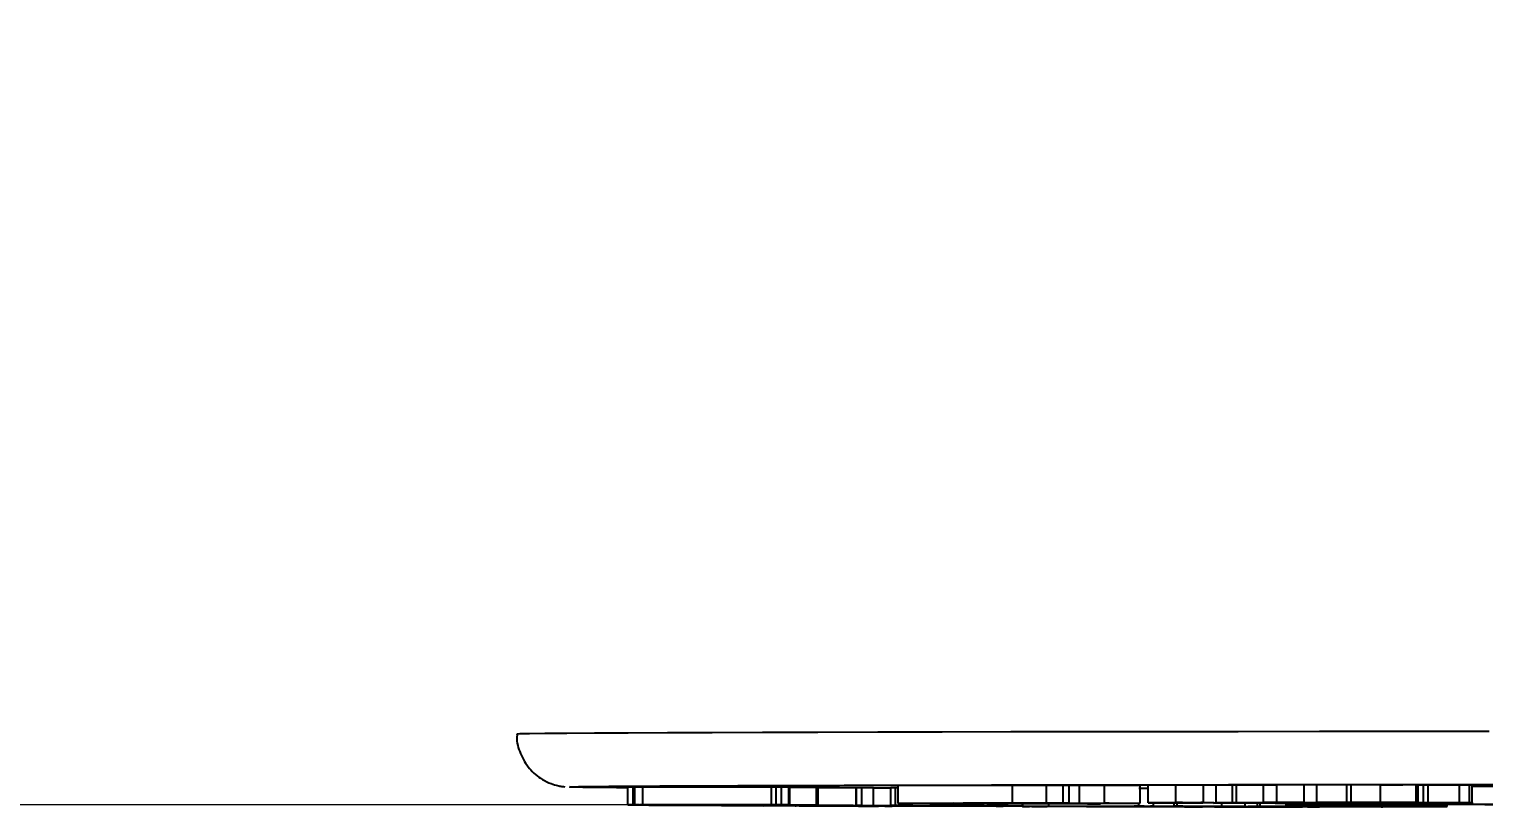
# Model space of a CAD drawing. Header units: millimetres. Extents: x 2223 to 4172, y 741 to 2119.
# Drawn here: x 3004.1 to 3086.8, y 877.7 to 921.9 of the extents above; entities that cross this region are included whole.
import ezdxf

# ---------------------------------------------------------------- set-up
doc = ezdxf.new("R2010")
doc.units = ezdxf.units.MM
doc.layers.add('AM_5', color=3, linetype='Continuous', lineweight=25)
doc.styles.add('SLDTEXTSTYLE1', font='txt.shx', dxfattribs={"width": 0.7, "bigfont": 'gbcbig.shx'})
doc.dimstyles.new('SLDDIMSTYLE12$0', dxfattribs={"dimtxt": 12, "dimasz": 10, "dimexe": 0, "dimexo": 0.0625, "dimgap": 0.875, "dimtad": 1, "dimdec": 1, "dimlfac": 1.8, "dimrnd": 1e-09, "dimzin": 12, "dimdsep": 46, "dimtxsty": 'SLDTEXTSTYLE1', "dimcen": 0.09, "dimdle": 8.16, "dimclrd": 3, "dimclre": 3, "dimadec": 0, "dimazin": 3, "dimtfac": 1, "dimtdec": 1, "dimtofl": 0, "dimtmove": 0, "dimatfit": 3, "dimfxl": 0, "dimfrac": 2, "dimtolj": 1, "dimlwd": 5, "dimlwe": 5, "dimarcsym": 0})

# ---------------------------------------------------------------- blocks, each defined once
blk = doc.blocks.new('*D37')
at = {"layer": 'AM_5', "color": 3, "lineweight": 5, "transparency": 16777216}
blk.add_line((3056.35, 922.958), (2915.303, 922.958), dxfattribs=at)
at = {"layer": 'AM_5', "color": 3, "linetype": 'Continuous', "lineweight": 5, "transparency": 16777216}
for p, q in [((2915.303, 912.958), (2915.303, 887.802)), ((3039.092, 877.802), (2915.303, 877.802))]:
    blk.add_line(p, q, dxfattribs=at)
at = {"layer": 'AM_5', "color": 3, "transparency": 16777216}
for points in [[(2913.636, 912.958), (2916.97, 912.958), (2915.303, 922.958)], [(2913.636, 887.802), (2916.97, 887.802), (2915.303, 877.802)]]:
    blk.add_solid(points, dxfattribs=at)
at = {"layer": 'Defpoints', "color": 0, "transparency": 16777216}
for p in [(3056.412, 922.958), (2915.303, 877.802), (3039.155, 877.802)]:
    blk.add_point(p, dxfattribs=at)
at = {"layer": 'AM_5', "color": 0, "transparency": 16777216, "insert": (2908.428, 900.38), "char_height": 12, "attachment_point": 5, "rotation": 90, "style": 'SLDTEXTSTYLE1'}
blk.add_mtext('\\A1;45', dxfattribs=at)

msp = doc.modelspace()

# ---------------------------------------------------------------- linework, layer by layer
at = {"color": 7, "linetype": 'Continuous', "lineweight": 25}
for p, q in [((3034.844, 878.823), (3034.899, 878.825)), ((3038.455, 878.806), (3038.149, 878.806)), ((3038.149, 877.806), (3038.149, 878.806)), ((3038.519, 878.805), (3038.455, 878.806)), ((3038.455, 877.806), (3038.455, 878.806)), ((3038.519, 878.805), (3038.519, 877.805)), ((3046.309, 878.807), (3039.008, 878.804)), ((3039.008, 877.804), (3039.008, 878.804)), ((3046.309, 877.807), (3046.309, 878.807)), ((3046.887, 878.809), (3046.581, 878.809)), ((3046.581, 877.809), (3046.581, 878.809)), ((3047.297, 878.804), (3046.887, 878.809)), ((3046.887, 877.809), (3046.887, 878.809)), ((3047.353, 878.802), (3047.297, 878.804)), ((3047.297, 877.804), (3047.297, 878.804)), ((3047.356, 877.802), (3047.356, 878.802)), ((3048.858, 877.791), (3048.858, 878.791)), ((3048.96, 877.789), (3048.96, 878.789)), ((3051.125, 878.771), (3048.96, 878.769)), ((3051.125, 877.771), (3051.125, 878.771)), ((3051.418, 878.774), (3051.14, 878.773)), ((3051.14, 877.773), (3051.14, 878.773)), ((3052.103, 878.771), (3051.418, 878.774)), ((3051.418, 878.774), (3051.418, 877.774)), ((3052.103, 877.771), (3052.103, 878.771)), ((3053.08, 878.763), (3052.103, 878.762)), ((3053.357, 878.765), (3053.08, 878.765)), ((3053.08, 877.765), (3053.08, 878.765)), ((3053.502, 878.765), (3053.357, 878.765)), ((3053.357, 877.765), (3053.357, 878.765)), ((3059.993, 878.91), (3053.502, 878.889)), ((3053.502, 877.889), (3053.502, 878.889)), ((3061.924, 878.914), (3059.993, 878.913)), ((3059.993, 877.913), (3059.993, 878.913)), ((3061.924, 877.914), (3061.924, 878.914)), ((3062.877, 878.909), (3061.924, 878.909)), ((3062.877, 877.909), (3062.877, 878.909)), ((3063.797, 878.899), (3063.224, 878.899)), ((3063.224, 877.899), (3063.224, 878.899)), ((3065.225, 878.903), (3063.797, 878.899)), ((3063.797, 877.899), (3063.797, 878.899)), ((3067.251, 878.908), (3065.225, 878.907)), ((3065.225, 877.907), (3065.225, 878.907)), ((3067.251, 877.908), (3067.251, 878.908)), ((3069.286, 878.926), (3067.706, 878.924)), ((3067.706, 877.924), (3067.706, 878.924)), ((3070.847, 878.933), (3069.286, 878.933)), ((3069.286, 877.933), (3069.286, 878.933)), ((3070.847, 877.933), (3070.847, 878.933)), ((3071.561, 878.929), (3070.847, 878.931)), ((3072.496, 878.93), (3071.561, 878.929)), ((3071.561, 877.929), (3071.561, 878.929)), ((3072.727, 878.932), (3072.496, 878.93)), ((3072.496, 877.93), (3072.496, 878.93)), ((3074.25, 878.932), (3072.727, 878.932)), ((3072.727, 877.932), (3072.727, 878.932)), ((3075.011, 878.934), (3074.25, 878.933)), ((3074.25, 877.933), (3074.25, 878.933)), ((3076.575, 878.941), (3075.011, 878.94)), ((3075.011, 877.94), (3075.011, 878.94)), ((3076.575, 877.941), (3076.575, 878.941)), ((3077.289, 878.937), (3076.575, 878.939)), ((3078.982, 878.939), (3077.289, 878.937)), ((3077.289, 877.937), (3077.289, 878.937)), ((3079.236, 878.941), (3078.982, 878.939)), ((3078.982, 877.939), (3078.982, 878.939)), ((3080.9, 878.941), (3079.236, 878.941)), ((3079.236, 877.941), (3079.236, 878.941)), ((3080.9, 877.941), (3080.9, 878.941)), ((3083.04, 878.935), (3082.927, 878.935)), ((3082.927, 877.935), (3082.927, 878.935)), ((3083.04, 877.935), (3083.04, 878.935)), ((3083.345, 878.925), (3083.04, 878.925)), ((3083.615, 878.928), (3083.345, 878.925)), ((3083.345, 877.925), (3083.345, 878.925)), ((3085.38, 878.927), (3083.615, 878.928)), ((3083.615, 877.928), (3083.615, 878.928)), ((3085.38, 877.927), (3085.38, 878.927)), ((3085.95, 877.918), (3085.95, 878.918)), ((3086.115, 877.917), (3086.115, 878.917)), ((3038.54, 877.801), (3038.149, 877.806)), ((3038.149, 877.806), (3038.455, 877.806)), ((3038.455, 877.806), (3038.519, 877.805)), ((3038.83, 877.801), (3038.846, 877.801)), ((3039.008, 877.804), (3046.309, 877.807)), ((3046.456, 877.805), (3039.155, 877.802)), ((3040.002, 877.803), (3040.002, 877.787)), ((3043.454, 877.797), (3043.454, 877.804)), ((3044.411, 877.761), (3043.465, 877.765)), ((3043.465, 877.765), (3043.743, 877.765)), ((3043.743, 877.765), (3043.932, 877.765)), ((3044.689, 877.761), (3044.411, 877.761)), ((3044.5, 877.762), (3044.689, 877.761)), ((3044.513, 877.764), (3051.125, 877.771)), ((3050.897, 877.77), (3044.656, 877.764)), ((3044.689, 877.761), (3044.689, 877.764)), ((3045.854, 877.755), (3050.946, 877.77)), ((3045.854, 877.755), (3045.854, 877.765)), ((3045.997, 877.755), (3045.854, 877.755)), ((3053.255, 877.762), (3045.997, 877.755)), ((3046.637, 877.808), (3046.581, 877.809)), ((3046.581, 877.809), (3046.887, 877.809)), ((3046.887, 877.809), (3047.297, 877.804)), ((3047.297, 877.804), (3047.279, 877.802)), ((3052.103, 877.771), (3047.655, 877.757)), ((3047.655, 877.757), (3047.703, 877.757)), ((3047.703, 877.757), (3053.113, 877.763)), ((3047.703, 877.757), (3047.703, 877.757)), ((3047.855, 877.757), (3047.855, 877.749)), ((3048.199, 877.746), (3047.892, 877.748)), ((3050.468, 877.759), (3050.468, 877.757)), ((3050.946, 877.77), (3050.897, 877.77)), ((3051.14, 877.773), (3051.418, 877.774)), ((3051.283, 877.773), (3051.14, 877.773)), ((3052.928, 877.733), (3051.243, 877.738)), ((3051.243, 877.738), (3051.485, 877.738)), ((3051.418, 877.774), (3052.103, 877.771)), ((3051.485, 877.738), (3051.778, 877.737)), ((3052.393, 877.737), (3058.056, 877.747)), ((3052.88, 877.734), (3053.171, 877.733)), ((3058.536, 877.745), (3052.913, 877.736)), ((3053.171, 877.733), (3052.928, 877.733)), ((3053.269, 877.764), (3053.08, 877.765)), ((3053.08, 877.765), (3053.357, 877.765)), ((3053.105, 877.748), (3053.105, 877.762)), ((3053.113, 877.763), (3053.113, 877.765)), ((3053.171, 877.733), (3053.171, 877.736)), ((3053.357, 877.765), (3054.303, 877.761)), ((3053.502, 877.889), (3060.244, 877.91)), ((3054.37, 877.89), (3053.502, 877.889)), ((3054.026, 877.761), (3053.837, 877.762)), ((3054.303, 877.761), (3054.026, 877.761)), ((3054.303, 877.761), (3054.303, 877.89)), ((3056.643, 877.898), (3055.143, 877.893)), ((3055.308, 877.889), (3055.308, 877.893)), ((3055.308, 877.889), (3055.31, 877.889)), ((3055.31, 877.889), (3055.31, 877.893)), ((3055.652, 877.749), (3057.48, 877.751)), ((3055.806, 877.749), (3055.652, 877.749)), ((3055.868, 877.757), (3055.868, 877.889)), ((3056.247, 877.754), (3056.247, 877.889)), ((3061.274, 877.891), (3056.643, 877.898)), ((3058.613, 877.904), (3057.196, 877.899)), ((3057.196, 877.899), (3061.827, 877.892)), ((3057.48, 877.751), (3057.48, 877.889)), ((3057.48, 877.751), (3060.558, 877.743)), ((3058.195, 877.884), (3059.34, 877.885)), ((3063.244, 877.897), (3058.613, 877.904)), ((3058.729, 877.891), (3058.729, 877.895)), ((3059.281, 877.74), (3059.079, 877.74)), ((3061.924, 877.914), (3059.166, 877.905)), ((3059.166, 877.905), (3062.823, 877.9)), ((3060.558, 877.743), (3059.281, 877.74)), ((3059.29, 877.889), (3059.29, 877.894)), ((3059.34, 877.885), (3059.34, 877.894)), ((3059.34, 877.885), (3061.274, 877.891)), ((3067.251, 877.908), (3059.682, 877.884)), ((3059.993, 877.913), (3061.924, 877.914)), ((3060.244, 877.91), (3059.993, 877.913)), ((3060.558, 877.743), (3060.558, 877.887)), ((3060.573, 877.887), (3060.573, 877.719)), ((3061.192, 877.909), (3061.192, 877.912)), ((3061.192, 877.909), (3062.877, 877.909)), ((3061.827, 877.899), (3061.827, 877.892)), ((3061.827, 877.892), (3063.244, 877.897)), ((3062.053, 877.892), (3062.053, 877.726)), ((3063.224, 877.899), (3063.797, 877.899)), ((3063.797, 877.899), (3065.492, 877.904)), ((3064.201, 877.71), (3064.382, 877.711)), ((3066.258, 877.707), (3064.201, 877.71)), ((3064.382, 877.711), (3064.68, 877.71)), ((3065.004, 877.869), (3064.773, 877.869)), ((3065.004, 877.869), (3065.004, 877.901)), ((3065.225, 877.907), (3067.251, 877.908)), ((3065.492, 877.904), (3065.225, 877.907)), ((3065.306, 877.71), (3069.581, 877.723)), ((3067.965, 877.715), (3065.992, 877.709)), ((3066.139, 877.708), (3066.139, 877.71)), ((3066.139, 877.708), (3066.439, 877.708)), ((3066.439, 877.708), (3066.258, 877.707)), ((3066.439, 877.708), (3066.439, 877.711)), ((3067.178, 877.73), (3067.178, 877.907)), ((3067.706, 877.924), (3070.801, 877.928)), ((3068.566, 877.923), (3067.706, 877.924)), ((3069.292, 877.713), (3067.965, 877.715)), ((3068.014, 877.726), (3068.014, 877.923)), ((3070.267, 877.722), (3068.144, 877.716)), ((3068.144, 877.716), (3069.215, 877.714)), ((3069.176, 877.725), (3069.176, 877.924)), ((3069.176, 877.725), (3069.356, 877.726)), ((3069.433, 877.725), (3069.176, 877.725)), ((3069.215, 877.714), (3069.215, 877.719)), ((3069.286, 877.933), (3070.847, 877.933)), ((3069.356, 877.726), (3069.356, 877.925)), ((3069.356, 877.726), (3071.885, 877.722)), ((3069.764, 877.702), (3069.764, 877.721)), ((3069.764, 877.702), (3069.912, 877.703)), ((3074.432, 877.697), (3069.764, 877.702)), ((3070.557, 877.926), (3069.856, 877.925)), ((3069.912, 877.703), (3069.912, 877.721)), ((3069.912, 877.703), (3070.188, 877.702)), ((3070.256, 877.914), (3070.256, 877.926)), ((3070.256, 877.914), (3070.598, 877.918)), ((3070.464, 877.914), (3070.256, 877.914)), ((3070.847, 877.933), (3070.701, 877.932)), ((3070.701, 877.932), (3071.561, 877.929)), ((3070.798, 877.703), (3074.351, 877.717)), ((3071.49, 877.722), (3070.891, 877.723)), ((3071.425, 877.909), (3083.345, 877.925)), ((3072.283, 877.909), (3071.425, 877.909)), ((3073.393, 877.709), (3071.53, 877.702)), ((3071.548, 877.925), (3071.539, 877.925)), ((3071.561, 877.929), (3072.496, 877.93)), ((3071.742, 877.701), (3071.742, 877.703)), ((3071.742, 877.701), (3072.933, 877.699)), ((3074.297, 877.932), (3071.785, 877.928)), ((3071.785, 877.928), (3072.196, 877.927)), ((3071.885, 877.722), (3071.885, 877.909)), ((3072.039, 877.716), (3072.483, 877.718)), ((3072.196, 877.927), (3072.196, 877.929)), ((3072.496, 877.93), (3072.727, 877.932)), ((3072.691, 877.915), (3080.464, 877.926)), ((3073.554, 877.915), (3072.691, 877.915)), ((3072.727, 877.932), (3074.297, 877.932)), ((3072.933, 877.699), (3072.933, 877.707)), ((3073.216, 877.717), (3073.216, 877.91)), ((3074.719, 877.708), (3073.393, 877.709)), ((3075.083, 877.716), (3073.543, 877.71)), ((3073.543, 877.71), (3074.869, 877.708)), ((3078.25, 877.917), (3073.575, 877.911)), ((3074.312, 877.92), (3073.621, 877.918)), ((3073.908, 877.718), (3073.908, 877.911)), ((3073.908, 877.718), (3074.058, 877.719)), ((3074.137, 877.718), (3073.908, 877.718)), ((3074.058, 877.719), (3074.058, 877.912)), ((3074.058, 877.719), (3078.542, 877.714)), ((3074.25, 877.933), (3076.529, 877.936)), ((3075.111, 877.932), (3074.25, 877.933)), ((3074.297, 877.932), (3074.297, 877.933)), ((3074.351, 877.717), (3074.415, 877.717)), ((3075.901, 877.7), (3074.432, 877.697)), ((3082.382, 877.928), (3074.846, 877.917)), ((3074.869, 877.708), (3074.869, 877.715)), ((3074.916, 877.901), (3074.916, 877.913)), ((3075.124, 877.901), (3074.916, 877.901)), ((3075.192, 877.704), (3074.919, 877.704)), ((3074.919, 877.704), (3075.019, 877.704)), ((3074.985, 877.927), (3074.985, 877.932)), ((3075.011, 877.94), (3076.575, 877.941)), ((3076.658, 877.71), (3075.192, 877.704)), ((3075.385, 877.696), (3075.385, 877.699)), ((3077.311, 877.694), (3075.385, 877.696)), ((3075.385, 877.696), (3075.503, 877.696)), ((3075.503, 877.696), (3075.503, 877.699)), ((3075.503, 877.696), (3075.888, 877.696)), ((3075.552, 877.914), (3075.552, 877.85)), ((3075.552, 877.848), (3075.552, 877.85)), ((3075.552, 877.85), (3085.44, 877.85)), ((3076.592, 877.848), (3075.552, 877.848)), ((3075.552, 877.789), (3075.552, 877.848)), ((3075.552, 877.786), (3075.552, 877.789)), ((3075.552, 877.789), (3076.592, 877.789)), ((3083.63, 877.786), (3075.552, 877.786)), ((3076.972, 877.715), (3075.691, 877.716)), ((3075.722, 877.7), (3075.722, 877.706)), ((3075.722, 877.7), (3075.901, 877.7)), ((3075.888, 877.696), (3075.888, 877.7)), ((3075.901, 877.7), (3075.901, 877.707)), ((3075.969, 877.922), (3075.969, 877.937)), ((3076.195, 877.922), (3075.969, 877.922)), ((3076.231, 877.913), (3076.231, 877.914)), ((3076.231, 877.913), (3077.882, 877.913)), ((3076.235, 877.709), (3076.235, 877.716)), ((3076.235, 877.709), (3076.385, 877.71)), ((3076.385, 877.71), (3076.385, 877.715)), ((3076.385, 877.71), (3076.658, 877.71)), ((3076.575, 877.941), (3076.393, 877.94)), ((3076.393, 877.94), (3077.289, 877.937)), ((3076.496, 877.931), (3076.4, 877.934)), ((3076.477, 877.697), (3079.259, 877.711)), ((3076.477, 877.697), (3076.477, 877.709)), ((3076.592, 877.789), (3076.592, 877.848)), ((3076.658, 877.71), (3076.658, 877.715)), ((3079.392, 877.71), (3076.766, 877.696)), ((3077.044, 877.695), (3077.044, 877.698)), ((3077.044, 877.695), (3077.429, 877.695)), ((3077.289, 877.937), (3078.982, 877.939)), ((3077.429, 877.695), (3077.311, 877.694)), ((3077.882, 877.913), (3077.374, 877.912)), ((3077.429, 877.695), (3077.429, 877.7)), ((3080.9, 877.941), (3077.569, 877.936)), ((3077.882, 877.913), (3077.882, 877.917)), ((3078.2, 877.71), (3077.92, 877.71)), ((3078.011, 877.908), (3078.011, 877.917)), ((3078.16, 877.907), (3078.011, 877.908)), ((3078.152, 877.792), (3078.152, 877.845)), ((3078.542, 877.714), (3078.2, 877.71)), ((3080.191, 877.911), (3078.25, 877.917)), ((3078.542, 877.714), (3078.542, 877.786)), ((3078.693, 877.713), (3078.693, 877.786)), ((3078.982, 877.712), (3078.693, 877.713)), ((3078.693, 877.713), (3078.81, 877.713)), ((3078.81, 877.786), (3078.81, 877.713)), ((3078.81, 877.713), (3080.207, 877.712)), ((3078.982, 877.939), (3079.236, 877.941)), ((3085.38, 877.927), (3079.069, 877.918)), ((3079.069, 877.918), (3081.049, 877.912)), ((3079.236, 877.941), (3080.9, 877.941)), ((3079.259, 877.711), (3079.304, 877.712)), ((3079.96, 877.928), (3079.31, 877.926)), ((3079.488, 877.71), (3079.392, 877.71)), ((3080.249, 877.692), (3079.488, 877.71)), ((3080.207, 877.712), (3080.207, 877.786)), ((3080.207, 877.712), (3080.931, 877.696)), ((3080.538, 877.691), (3080.249, 877.692)), ((3080.464, 877.926), (3080.718, 877.929)), ((3083.593, 877.708), (3080.538, 877.691)), ((3080.718, 877.929), (3082.382, 877.928)), ((3080.918, 877.919), (3080.918, 877.921)), ((3081.008, 877.918), (3080.918, 877.919)), ((3080.931, 877.696), (3080.931, 877.786)), ((3080.931, 877.696), (3081.027, 877.696)), ((3081.027, 877.696), (3081.027, 877.786)), ((3081.027, 877.696), (3083.304, 877.708)), ((3081.029, 877.82), (3081.029, 877.845)), ((3084.837, 877.82), (3081.029, 877.82)), ((3084.991, 877.818), (3081.029, 877.818)), ((3081.029, 877.818), (3081.029, 877.792)), ((3081.049, 877.912), (3081.049, 877.921)), ((3081.394, 877.91), (3081.394, 877.922)), ((3082.589, 877.848), (3084.49, 877.848)), ((3082.589, 877.789), (3082.589, 877.818)), ((3082.589, 877.789), (3083.63, 877.789)), ((3082.642, 877.709), (3082.642, 877.786)), ((3082.642, 877.709), (3082.759, 877.71)), ((3083.027, 877.709), (3082.642, 877.709)), ((3082.759, 877.71), (3082.759, 877.786)), ((3082.759, 877.71), (3084.686, 877.708)), ((3082.927, 877.935), (3083.04, 877.935)), ((3083.304, 877.708), (3083.349, 877.708)), ((3083.345, 877.925), (3083.615, 877.928)), ((3083.615, 877.928), (3085.38, 877.927)), ((3083.63, 877.789), (3083.63, 877.818)), ((3083.63, 877.789), (3083.63, 877.786)), ((3084.568, 877.708), (3084.183, 877.708)), ((3084.686, 877.708), (3084.568, 877.708)), ((3084.686, 877.708), (3084.686, 877.818)), ((3090.558, 877.786), (3084.991, 877.818)), ((3085.44, 877.85), (3085.44, 877.916))]:
    msp.add_line(p, q, dxfattribs=at)
at = {"color": 7, "linetype": 'Continuous', "lineweight": 25, "flags": 128}
msp.add_lwpolyline([(3087.082, 881.972), (3082.212, 881.969), (3077.446, 881.965), (3072.81, 881.961), (3068.325, 881.956), (3064.015, 881.951), (3059.901, 881.944), (3056.003, 881.937), (3052.342, 881.93), (3048.934, 881.922), (3045.797, 881.914), (3042.948, 881.905), (3040.399, 881.895), (3038.163, 881.886), (3036.252, 881.876), (3034.676, 881.866), (3033.442, 881.855), (3032.556, 881.844), (3032.022, 881.834), (3031.844, 881.823), (3031.844, 881.823)], dxfattribs=at)
at = {"color": 7, "linetype": 'Continuous', "lineweight": 25}
for points, knots in [([(3031.865, 881.82), (3031.859, 881.769), (3031.81, 881.394), (3032.025, 880.693), (3032.513, 879.844), (3033.169, 879.294), (3033.756, 879.013), (3034.167, 878.893), (3034.452, 878.845), (3034.522, 878.839), (3034.564, 878.835)], [0, 0, 0, 0, 0.030661, 0.221524, 0.412563, 0.604262, 0.714262, 0.802035, 0.882755, 1, 1, 1, 1]), ([(3038.149, 878.778), (3037.93, 878.78), (3036.975, 878.786), (3035.945, 878.796), (3035.002, 878.81), (3034.897, 878.818), (3034.844, 878.823)], [0, 0, 0, 0, 0.093549, 0.407564, 0.703776, 1, 1, 1, 1]), ([(3034.899, 878.825), (3034.946, 878.829), (3035.053, 878.837), (3035.923, 878.85), (3037.403, 878.863), (3039.579, 878.877), (3042.409, 878.89), (3045.923, 878.903), (3050.077, 878.915), (3054.821, 878.927), (3060.082, 878.937), (3065.774, 878.946), (3071.797, 878.953), (3078.02, 878.959), (3084.385, 878.964), (3090.738, 878.967), (3097.077, 878.969), (3103.344, 878.97), (3109.611, 878.969), (3115.95, 878.967), (3122.303, 878.964), (3128.668, 878.959), (3134.891, 878.953), (3140.914, 878.946), (3146.606, 878.937), (3151.867, 878.927), (3156.611, 878.915), (3160.765, 878.903), (3164.279, 878.89), (3167.109, 878.877), (3169.285, 878.863), (3170.766, 878.85), (3171.637, 878.837), (3171.744, 878.829), (3171.792, 878.825)], [0, 0, 0, 0, 0.023828, 0.053273, 0.084485, 0.115699, 0.147957, 0.180726, 0.213842, 0.247136, 0.28043, 0.313546, 0.346314, 0.378573, 0.409785, 0.440999, 0.470442, 0.499888, 0.529332, 0.558778, 0.58999, 0.621203, 0.653462, 0.68623, 0.719347, 0.752641, 0.785934, 0.819051, 0.851819, 0.884078, 0.915289, 0.946503, 0.975948, 1, 1, 1, 1]), ([(3039.008, 878.804), (3038.94, 878.804), (3038.839, 878.804), (3038.71, 878.804), (3038.627, 878.804), (3038.556, 878.805), (3038.533, 878.805), (3038.519, 878.805)], [0, 0, 0, 0, 0.282258, 0.415886, 0.550305, 0.716557, 1, 1, 1, 1]), ([(3046.638, 878.808), (3046.639, 878.808), (3046.644, 878.807), (3046.598, 878.807), (3046.507, 878.807), (3046.402, 878.807), (3046.33, 878.807), (3046.309, 878.807)], [0, 0, 0, 0, 0.132695, 0.344902, 0.557282, 0.875523, 1, 1, 1, 1]), ([(3048.858, 878.791), (3048.727, 878.791), (3048.484, 878.793), (3047.882, 878.794), (3047.482, 878.794), (3047.356, 878.794)], [0, 0, 0, 0, 0.4404149, 0.8228014, 1, 1, 1, 1]), ([(3048.94, 878.789), (3048.935, 878.79), (3048.929, 878.79), (3048.868, 878.791), (3048.858, 878.791)], [0, 0, 0, 0, 0.830719, 1, 1, 1, 1]), ([(3063.224, 878.899), (3063.189, 878.9), (3063.127, 878.901), (3063.002, 878.903), (3062.917, 878.904), (3062.877, 878.905)], [0, 0, 0, 0, 0.408182, 0.725272, 1, 1, 1, 1]), ([(3067.706, 878.728), (3067.691, 878.728), (3067.594, 878.729), (3067.368, 878.729), (3067.178, 878.73)], [0, 0, 0, 0, 0.156668, 1, 1, 1, 1]), ([(3082.927, 878.935), (3082.258, 878.934), (3081.579, 878.934), (3080.909, 878.934), (3080.9, 878.934)], [0, 0, 0, 0, 0.986687, 1, 1, 1, 1]), ([(3085.95, 878.918), (3085.839, 878.918), (3085.68, 878.919), (3085.449, 878.919), (3085.38, 878.919)], [0, 0, 0, 0, 0.700719, 1, 1, 1, 1]), ([(3086.113, 878.917), (3086.1, 878.917), (3086.073, 878.917), (3085.993, 878.918), (3085.95, 878.918)], [0, 0, 0, 0, 0.457866, 1, 1, 1, 1]), ([(3087.411, 878.85), (3087.303, 878.85), (3086.883, 878.85), (3086.443, 878.85), (3086.115, 878.85)], [0, 0, 0, 0, 0.254888, 1, 1, 1, 1]), ([(3038.519, 877.805), (3038.537, 877.805), (3038.563, 877.805), (3038.658, 877.804), (3038.753, 877.804), (3038.873, 877.804), (3038.962, 877.804), (3039.008, 877.804)], [0, 0, 0, 0, 0.35696, 0.506296, 0.628832, 0.807113, 1, 1, 1, 1]), ([(3043.73, 877.795), (3043.062, 877.795), (3042, 877.794), (3040.607, 877.795), (3039.672, 877.796), (3038.961, 877.798), (3038.662, 877.8), (3038.559, 877.801), (3038.54, 877.801)], [0, 0, 0, 0, 0.298114, 0.474394, 0.620068, 0.765882, 0.956507, 1, 1, 1, 1]), ([(3039.155, 877.802), (3039.104, 877.802), (3039.016, 877.802), (3038.915, 877.802), (3038.852, 877.802), (3038.843, 877.802), (3038.839, 877.802)], [0, 0, 0, 0, 0.290202, 0.50382, 0.763034, 1, 1, 1, 1]), ([(3038.846, 877.801), (3038.94, 877.8), (3039.12, 877.799), (3039.797, 877.797), (3040.813, 877.796), (3042.081, 877.796), (3043.016, 877.797), (3043.454, 877.797)], [0, 0, 0, 0, 0.179595, 0.343759, 0.495827, 0.763697, 1, 1, 1, 1]), ([(3040.033, 877.787), (3040.025, 877.787), (3039.984, 877.787), (3040.277, 877.789), (3040.961, 877.791), (3042.179, 877.793), (3043.176, 877.794), (3043.668, 877.794)], [0, 0, 0, 0, 0.036608, 0.183936, 0.408772, 0.708665, 1, 1, 1, 1]), ([(3045.33, 877.782), (3044.675, 877.782), (3043.562, 877.781), (3042.061, 877.781), (3041.073, 877.782), (3040.399, 877.784), (3040.197, 877.785), (3040.093, 877.785)], [0, 0, 0, 0, 0.3332849, 0.5666872, 0.7350111, 0.8630417, 1, 1, 1, 1]), ([(3040.393, 877.785), (3040.363, 877.786), (3040.303, 877.786), (3040.494, 877.788), (3040.953, 877.789), (3042.099, 877.791), (3043.202, 877.791), (3043.951, 877.792)], [0, 0, 0, 0, 0.098439, 0.192959, 0.327087, 0.54288, 1, 1, 1, 1]), ([(3045.047, 877.784), (3044.402, 877.784), (3043.411, 877.783), (3042.123, 877.783), (3041.342, 877.783), (3040.809, 877.784), (3040.515, 877.785), (3040.425, 877.785), (3040.393, 877.785)], [0, 0, 0, 0, 0.386905, 0.5938453, 0.741486, 0.8425466, 0.9443486, 1, 1, 1, 1]), ([(3043.454, 877.797), (3044.114, 877.797), (3045.068, 877.798), (3046.154, 877.799), (3046.738, 877.8), (3046.902, 877.801), (3046.985, 877.802)], [0, 0, 0, 0, 0.452303, 0.653993, 0.826668, 1, 1, 1, 1]), ([(3043.668, 877.794), (3044.325, 877.794), (3045.444, 877.795), (3046.924, 877.794), (3047.895, 877.794), (3048.55, 877.792), (3048.752, 877.791), (3048.858, 877.791)], [0, 0, 0, 0, 0.335879, 0.572344, 0.731569, 0.859032, 1, 1, 1, 1]), ([(3047.27, 877.801), (3047.154, 877.8), (3046.922, 877.798), (3046.089, 877.797), (3044.978, 877.795), (3044.126, 877.795), (3043.73, 877.795)], [0, 0, 0, 0, 0.221306, 0.442951, 0.740483, 1, 1, 1, 1]), ([(3043.932, 877.765), (3043.973, 877.764), (3044.032, 877.764), (3044.158, 877.764), (3044.273, 877.764), (3044.396, 877.764), (3044.474, 877.764), (3044.513, 877.764)], [0, 0, 0, 0, 0.3461, 0.493467, 0.642693, 0.820568, 1, 1, 1, 1]), ([(3043.951, 877.792), (3044.6, 877.792), (3045.595, 877.793), (3046.885, 877.793), (3047.649, 877.792), (3048.156, 877.792), (3048.407, 877.791), (3048.484, 877.791), (3048.507, 877.79)], [0, 0, 0, 0, 0.397346, 0.609831, 0.759517, 0.858592, 0.95839, 1, 1, 1, 1]), ([(3044.656, 877.764), (3044.61, 877.763), (3044.531, 877.763), (3044.454, 877.763), (3044.421, 877.763), (3044.434, 877.763), (3044.478, 877.762), (3044.5, 877.762)], [0, 0, 0, 0, 0.227355, 0.388209, 0.549679, 0.776891, 1, 1, 1, 1]), ([(3048.507, 877.79), (3048.543, 877.79), (3048.611, 877.789), (3048.507, 877.788), (3048.21, 877.787), (3047.242, 877.786), (3046.089, 877.785), (3045.175, 877.784), (3045.047, 877.784)], [0, 0, 0, 0, 0.099013, 0.188639, 0.277978, 0.435263, 0.920804, 1, 1, 1, 1]), ([(3048.858, 877.791), (3048.913, 877.79), (3049.026, 877.789), (3048.747, 877.787), (3047.985, 877.785), (3046.808, 877.783), (3045.788, 877.782), (3045.33, 877.782)], [0, 0, 0, 0, 0.14267, 0.2869, 0.459199, 0.757548, 1, 1, 1, 1]), ([(3046.309, 877.807), (3046.381, 877.807), (3046.486, 877.807), (3046.591, 877.807), (3046.643, 877.807), (3046.657, 877.808), (3046.644, 877.808), (3046.637, 877.808)], [0, 0, 0, 0, 0.3039299, 0.4394116, 0.5752405, 0.7665382, 1, 1, 1, 1]), ([(3046.991, 877.804), (3046.973, 877.804), (3046.935, 877.804), (3046.841, 877.805), (3046.722, 877.805), (3046.627, 877.805), (3046.535, 877.805), (3046.479, 877.805), (3046.456, 877.805)], [0, 0, 0, 0, 0.2921955, 0.5874478, 0.7122589, 0.8180509, 0.9240716, 1, 1, 1, 1]), ([(3047.009, 877.803), (3047.019, 877.803), (3047.038, 877.803), (3047.007, 877.804), (3046.991, 877.804)], [0, 0, 0, 0, 0.508302, 1, 1, 1, 1]), ([(3047.887, 877.749), (3047.881, 877.749), (3047.857, 877.75), (3048.263, 877.752), (3049.136, 877.755), (3050.015, 877.756), (3050.468, 877.757)], [0, 0, 0, 0, 0.075612, 0.323708, 0.651392, 1, 1, 1, 1]), ([(3053.643, 877.747), (3053.06, 877.746), (3052.068, 877.745), (3050.584, 877.744), (3049.512, 877.744), (3048.703, 877.745), (3048.369, 877.746), (3048.199, 877.746)], [0, 0, 0, 0, 0.333528, 0.567546, 0.735799, 0.864912, 1, 1, 1, 1]), ([(3048.461, 877.747), (3048.385, 877.747), (3048.237, 877.748), (3048.261, 877.749), (3048.533, 877.751), (3049.404, 877.753), (3050.36, 877.754), (3051.005, 877.755)], [0, 0, 0, 0, 0.098651, 0.191047, 0.328598, 0.547094, 1, 1, 1, 1]), ([(3053.105, 877.748), (3052.535, 877.748), (3051.661, 877.746), (3050.455, 877.745), (3049.659, 877.745), (3049.061, 877.746), (3048.675, 877.746), (3048.516, 877.747), (3048.461, 877.747)], [0, 0, 0, 0, 0.386956, 0.593793, 0.740338, 0.842099, 0.944778, 1, 1, 1, 1]), ([(3050.468, 877.757), (3051.054, 877.758), (3052.054, 877.759), (3053.523, 877.76), (3054.57, 877.759), (3055.359, 877.758), (3055.693, 877.758), (3055.868, 877.757)], [0, 0, 0, 0, 0.336368, 0.574645, 0.731944, 0.859761, 1, 1, 1, 1]), ([(3051.005, 877.755), (3051.579, 877.756), (3052.454, 877.757), (3053.685, 877.758), (3054.473, 877.758), (3055.054, 877.758), (3055.388, 877.757), (3055.523, 877.757), (3055.561, 877.757)], [0, 0, 0, 0, 0.397528, 0.607391, 0.759995, 0.859904, 0.960457, 1, 1, 1, 1]), ([(3051.125, 877.771), (3051.175, 877.771), (3051.256, 877.772), (3051.339, 877.772), (3051.372, 877.772), (3051.363, 877.772), (3051.316, 877.773), (3051.283, 877.773)], [0, 0, 0, 0, 0.239307, 0.388341, 0.538232, 0.677649, 1, 1, 1, 1]), ([(3051.778, 877.737), (3051.836, 877.737), (3051.918, 877.737), (3052.069, 877.737), (3052.193, 877.737), (3052.304, 877.737), (3052.368, 877.737), (3052.393, 877.737)], [0, 0, 0, 0, 0.362826, 0.512382, 0.662913, 0.871019, 1, 1, 1, 1]), ([(3052.913, 877.736), (3052.866, 877.736), (3052.791, 877.735), (3052.747, 877.735), (3052.752, 877.735), (3052.8, 877.734), (3052.856, 877.734), (3052.88, 877.734)], [0, 0, 0, 0, 0.266956, 0.429529, 0.591357, 0.826533, 1, 1, 1, 1]), ([(3055.561, 877.757), (3055.642, 877.756), (3055.796, 877.756), (3055.83, 877.755), (3055.685, 877.753), (3054.971, 877.751), (3054.002, 877.75), (3053.203, 877.748), (3053.105, 877.748)], [0, 0, 0, 0, 0.099186, 0.189605, 0.279846, 0.434014, 0.930829, 1, 1, 1, 1]), ([(3053.113, 877.763), (3053.163, 877.763), (3053.244, 877.763), (3053.327, 877.763), (3053.36, 877.764), (3053.351, 877.764), (3053.303, 877.764), (3053.269, 877.764)], [0, 0, 0, 0, 0.239079, 0.388006, 0.537788, 0.677074, 1, 1, 1, 1]), ([(3053.837, 877.762), (3053.803, 877.762), (3053.744, 877.762), (3053.615, 877.763), (3053.495, 877.763), (3053.372, 877.763), (3053.296, 877.763), (3053.255, 877.762)], [0, 0, 0, 0, 0.282446, 0.488833, 0.649378, 0.810868, 1, 1, 1, 1]), ([(3056.21, 877.754), (3056.109, 877.753), (3055.834, 877.751), (3054.905, 877.748), (3054.035, 877.747), (3053.643, 877.747)], [0, 0, 0, 0, 0.242788, 0.658331, 1, 1, 1, 1]), ([(3055.143, 877.893), (3055.052, 877.893), (3054.87, 877.892), (3054.595, 877.891), (3054.453, 877.89), (3054.37, 877.89)], [0, 0, 0, 0, 0.297154, 0.594531, 1, 1, 1, 1]), ([(3058.557, 877.888), (3058.261, 877.888), (3057.669, 877.889), (3056.575, 877.889), (3055.789, 877.889), (3055.308, 877.889)], [0, 0, 0, 0, 0.280043, 0.559301, 1, 1, 1, 1]), ([(3055.31, 877.889), (3055.62, 877.89), (3056.24, 877.89), (3057.097, 877.891), (3057.779, 877.891), (3058.296, 877.891), (3058.58, 877.891), (3058.711, 877.891), (3058.729, 877.891)], [0, 0, 0, 0, 0.277873, 0.555831, 0.757162, 0.870741, 0.982618, 1, 1, 1, 1]), ([(3058.17, 877.748), (3058.031, 877.748), (3057.824, 877.749), (3057.467, 877.749), (3056.974, 877.75), (3056.426, 877.749), (3055.978, 877.749), (3055.806, 877.749)], [0, 0, 0, 0, 0.240793, 0.359777, 0.461711, 0.794413, 1, 1, 1, 1]), ([(3055.868, 877.757), (3056.013, 877.757), (3056.235, 877.756), (3056.212, 877.755), (3056.205, 877.754)], [0, 0, 0, 0, 0.659487, 1, 1, 1, 1]), ([(3058.056, 877.747), (3058.095, 877.747), (3058.197, 877.747), (3058.306, 877.747), (3058.372, 877.747), (3058.386, 877.747), (3058.389, 877.747), (3058.371, 877.748), (3058.296, 877.748), (3058.22, 877.748), (3058.17, 877.748)], [0, 0, 0, 0, 0.166709, 0.438609, 0.487323, 0.517206, 0.541802, 0.578816, 0.723084, 1, 1, 1, 1]), ([(3064.773, 877.869), (3064.517, 877.871), (3063.897, 877.874), (3061.638, 877.879), (3059.517, 877.882), (3058.195, 877.884)], [0, 0, 0, 0, 0.209452, 0.506883, 1, 1, 1, 1]), ([(3059.368, 877.745), (3059.339, 877.745), (3059.253, 877.745), (3059.135, 877.746), (3059.034, 877.746), (3058.979, 877.746), (3058.949, 877.746), (3058.873, 877.746), (3058.733, 877.746), (3058.611, 877.745), (3058.536, 877.745)], [0, 0, 0, 0, 0.124093, 0.372351, 0.496838, 0.517541, 0.538485, 0.574939, 0.740211, 1, 1, 1, 1]), ([(3059.366, 877.888), (3059.348, 877.888), (3059.312, 877.888), (3059.187, 877.888), (3059.007, 877.888), (3058.781, 877.888), (3058.632, 877.888), (3058.557, 877.888)], [0, 0, 0, 0, 0.0876057, 0.1756397, 0.4450626, 0.7212942, 1, 1, 1, 1]), ([(3058.729, 877.891), (3058.879, 877.89), (3059.133, 877.89), (3059.293, 877.889), (3059.366, 877.889), (3059.402, 877.888), (3059.377, 877.888), (3059.366, 877.888)], [0, 0, 0, 0, 0.407699, 0.690083, 0.843754, 0.934161, 1, 1, 1, 1]), ([(3059.079, 877.74), (3059.263, 877.741), (3059.521, 877.742), (3059.691, 877.743), (3059.74, 877.743)], [0, 0, 0, 0, 0.710757, 1, 1, 1, 1]), ([(3059.748, 877.743), (3059.751, 877.743), (3059.765, 877.743), (3059.643, 877.744), (3059.476, 877.745), (3059.368, 877.745)], [0, 0, 0, 0, 0.096311, 0.412079, 1, 1, 1, 1]), ([(3059.682, 877.884), (3060.233, 877.883), (3061.251, 877.882), (3062.62, 877.879), (3064.04, 877.876), (3064.729, 877.872), (3064.965, 877.87), (3065.004, 877.869)], [0, 0, 0, 0, 0.221372, 0.409276, 0.596404, 0.933221, 1, 1, 1, 1]), ([(3061.372, 877.715), (3061.179, 877.715), (3060.801, 877.716), (3060.541, 877.718), (3060.577, 877.721), (3061.082, 877.724), (3061.724, 877.725), (3062.053, 877.726)], [0, 0, 0, 0, 0.136914, 0.269244, 0.466964, 0.727179, 1, 1, 1, 1]), ([(3061.57, 877.715), (3061.451, 877.716), (3061.22, 877.716), (3061.071, 877.717), (3061.12, 877.719), (3061.634, 877.722), (3062.342, 877.724), (3062.812, 877.725)], [0, 0, 0, 0, 0.0990027, 0.1927602, 0.3351777, 0.5578285, 1, 1, 1, 1]), ([(3062.823, 877.9), (3062.63, 877.901), (3062.326, 877.904), (3061.804, 877.906), (3061.397, 877.908), (3061.192, 877.909)], [0, 0, 0, 0, 0.46227, 0.729265, 1, 1, 1, 1]), ([(3066.53, 877.718), (3066.075, 877.717), (3065.307, 877.715), (3063.978, 877.714), (3062.925, 877.714), (3062.039, 877.714), (3061.598, 877.714), (3061.372, 877.715)], [0, 0, 0, 0, 0.335274, 0.565807, 0.736276, 0.864906, 1, 1, 1, 1]), ([(3065.771, 877.72), (3065.332, 877.719), (3064.661, 877.717), (3063.646, 877.715), (3062.905, 877.715), (3062.32, 877.715), (3061.883, 877.715), (3061.666, 877.715), (3061.57, 877.715)], [0, 0, 0, 0, 0.388784, 0.594507, 0.742724, 0.84452, 0.93111, 1, 1, 1, 1]), ([(3062.053, 877.726), (3062.511, 877.727), (3063.289, 877.729), (3064.607, 877.731), (3065.634, 877.731), (3066.497, 877.731), (3066.944, 877.73), (3067.178, 877.73)], [0, 0, 0, 0, 0.337884, 0.573603, 0.730566, 0.85906, 1, 1, 1, 1]), ([(3062.877, 877.909), (3062.821, 877.909), (3062.731, 877.908), (3062.784, 877.906), (3062.834, 877.905), (3062.859, 877.905)], [0, 0, 0, 0, 0.451045, 0.724772, 1, 1, 1, 1]), ([(3062.812, 877.725), (3063.255, 877.726), (3063.926, 877.728), (3064.977, 877.729), (3065.705, 877.73), (3066.301, 877.73), (3066.697, 877.73), (3066.888, 877.729), (3066.946, 877.729)], [0, 0, 0, 0, 0.39949, 0.604579, 0.758371, 0.856867, 0.955984, 1, 1, 1, 1]), ([(3062.859, 877.905), (3062.918, 877.904), (3063.022, 877.903), (3063.145, 877.901), (3063.197, 877.9), (3063.224, 877.899)], [0, 0, 0, 0, 0.39149, 0.695584, 1, 1, 1, 1]), ([(3064.68, 877.71), (3064.752, 877.71), (3064.851, 877.71), (3065, 877.71), (3065.108, 877.71), (3065.218, 877.71), (3065.276, 877.71), (3065.306, 877.71)], [0, 0, 0, 0, 0.3451215, 0.47825, 0.6125433, 0.7923859, 1, 1, 1, 1]), ([(3066.946, 877.729), (3067.068, 877.729), (3067.299, 877.728), (3067.476, 877.727), (3067.502, 877.726), (3067.154, 877.724), (3066.465, 877.722), (3065.864, 877.72), (3065.771, 877.72)], [0, 0, 0, 0, 0.099608, 0.189208, 0.278687, 0.431625, 0.91232, 1, 1, 1, 1]), ([(3065.992, 877.709), (3065.963, 877.709), (3065.916, 877.709), (3065.898, 877.709), (3065.938, 877.709), (3066.019, 877.708), (3066.103, 877.708), (3066.139, 877.708)], [0, 0, 0, 0, 0.2392653, 0.3980718, 0.5583573, 0.8110269, 1, 1, 1, 1]), ([(3067.957, 877.725), (3067.797, 877.723), (3067.503, 877.721), (3066.836, 877.719), (3066.53, 877.718)], [0, 0, 0, 0, 0.541529, 1, 1, 1, 1]), ([(3067.178, 877.73), (3067.377, 877.729), (3067.777, 877.728), (3068.03, 877.727), (3067.989, 877.726), (3067.974, 877.726)], [0, 0, 0, 0, 0.3813, 0.766294, 1, 1, 1, 1]), ([(3069.856, 877.925), (3069.717, 877.925), (3069.44, 877.925), (3069, 877.924), (3068.725, 877.924), (3068.566, 877.923)], [0, 0, 0, 0, 0.297582, 0.595326, 1, 1, 1, 1]), ([(3069.215, 877.714), (3069.475, 877.714), (3069.915, 877.714), (3070.583, 877.713), (3071.131, 877.714), (3071.626, 877.714), (3071.892, 877.715), (3072.039, 877.716)], [0, 0, 0, 0, 0.269335, 0.456647, 0.599702, 0.778351, 1, 1, 1, 1]), ([(3070.801, 877.928), (3070.62, 877.928), (3070.283, 877.93), (3069.776, 877.931), (3069.449, 877.932), (3069.286, 877.933)], [0, 0, 0, 0, 0.369183, 0.684555, 1, 1, 1, 1]), ([(3072.8, 877.715), (3072.584, 877.714), (3072.222, 877.713), (3071.483, 877.712), (3070.76, 877.712), (3069.992, 877.713), (3069.528, 877.713), (3069.292, 877.713)], [0, 0, 0, 0, 0.253557, 0.424716, 0.595645, 0.794239, 1, 1, 1, 1]), ([(3069.581, 877.723), (3069.612, 877.724), (3069.662, 877.724), (3069.685, 877.724), (3069.663, 877.724), (3069.58, 877.725), (3069.489, 877.725), (3069.433, 877.725)], [0, 0, 0, 0, 0.242147, 0.388856, 0.536837, 0.710317, 1, 1, 1, 1]), ([(3070.188, 877.702), (3070.265, 877.702), (3070.374, 877.702), (3070.535, 877.702), (3070.644, 877.702), (3070.735, 877.703), (3070.778, 877.703), (3070.798, 877.703)], [0, 0, 0, 0, 0.350066, 0.499422, 0.650662, 0.830252, 1, 1, 1, 1]), ([(3070.891, 877.723), (3070.821, 877.723), (3070.713, 877.723), (3070.544, 877.723), (3070.42, 877.723), (3070.33, 877.723), (3070.286, 877.723), (3070.267, 877.722)], [0, 0, 0, 0, 0.336259, 0.518412, 0.701425, 0.865829, 1, 1, 1, 1]), ([(3071.438, 877.921), (3071.344, 877.92), (3071.153, 877.917), (3070.696, 877.915), (3070.464, 877.914)], [0, 0, 0, 0, 0.493905, 1, 1, 1, 1]), ([(3070.683, 877.922), (3070.684, 877.922), (3070.718, 877.924), (3070.636, 877.925), (3070.557, 877.926)], [0, 0, 0, 0, 0.05128, 1, 1, 1, 1]), ([(3071.53, 877.702), (3071.507, 877.702), (3071.468, 877.702), (3071.471, 877.701), (3071.513, 877.701), (3071.604, 877.701), (3071.691, 877.701), (3071.742, 877.701)], [0, 0, 0, 0, 0.233621, 0.399553, 0.564983, 0.740199, 1, 1, 1, 1]), ([(3072.519, 877.718), (3072.525, 877.718), (3072.553, 877.719), (3072.416, 877.72), (3072.057, 877.721), (3071.692, 877.721), (3071.49, 877.722)], [0, 0, 0, 0, 0.067979, 0.316164, 0.620975, 1, 1, 1, 1]), ([(3073.621, 877.918), (3073.455, 877.919), (3073.123, 877.92), (3072.425, 877.922), (3071.897, 877.924), (3071.548, 877.925)], [0, 0, 0, 0, 0.25307, 0.506097, 1, 1, 1, 1]), ([(3071.885, 877.722), (3072.206, 877.721), (3072.73, 877.721), (3073.16, 877.719), (3073.261, 877.717), (3073.105, 877.716), (3072.886, 877.715), (3072.8, 877.715)], [0, 0, 0, 0, 0.303232, 0.495993, 0.689194, 0.877678, 1, 1, 1, 1]), ([(3072.196, 877.927), (3072.505, 877.927), (3073.133, 877.927), (3073.929, 877.928), (3074.488, 877.927), (3074.8, 877.927), (3074.924, 877.927), (3074.985, 877.927)], [0, 0, 0, 0, 0.325958, 0.662347, 0.799326, 0.902609, 1, 1, 1, 1]), ([(3073.575, 877.911), (3073.436, 877.911), (3073.159, 877.91), (3072.717, 877.91), (3072.442, 877.909), (3072.283, 877.909)], [0, 0, 0, 0, 0.297206, 0.594593, 1, 1, 1, 1]), ([(3074.41, 877.925), (3074.186, 877.925), (3073.757, 877.926), (3073.05, 877.926), (3072.581, 877.926), (3072.345, 877.926)], [0, 0, 0, 0, 0.350612, 0.672174, 1, 1, 1, 1]), ([(3072.345, 877.926), (3072.526, 877.926), (3072.887, 877.924), (3073.538, 877.922), (3074.02, 877.921), (3074.312, 877.92)], [0, 0, 0, 0, 0.282431, 0.564866, 1, 1, 1, 1]), ([(3072.933, 877.699), (3073.216, 877.699), (3073.701, 877.699), (3074.501, 877.699), (3075.161, 877.699), (3075.542, 877.7), (3075.722, 877.7)], [0, 0, 0, 0, 0.296463, 0.506276, 0.766316, 1, 1, 1, 1]), ([(3074.846, 877.917), (3074.708, 877.917), (3074.431, 877.917), (3073.989, 877.916), (3073.713, 877.915), (3073.554, 877.915)], [0, 0, 0, 0, 0.297214, 0.594601, 1, 1, 1, 1]), ([(3074.418, 877.717), (3074.418, 877.717), (3074.42, 877.717), (3074.389, 877.718), (3074.296, 877.718), (3074.198, 877.718), (3074.137, 877.718)], [0, 0, 0, 0, 0.034336, 0.266425, 0.542953, 1, 1, 1, 1]), ([(3075.098, 877.924), (3075.078, 877.924), (3075.039, 877.924), (3074.943, 877.924), (3074.796, 877.924), (3074.608, 877.925), (3074.476, 877.925), (3074.41, 877.925)], [0, 0, 0, 0, 0.082107, 0.164925, 0.356677, 0.675002, 1, 1, 1, 1]), ([(3075.019, 877.704), (3075.12, 877.705), (3075.26, 877.706), (3075.241, 877.707), (3075.121, 877.707), (3074.927, 877.707), (3074.779, 877.708), (3074.719, 877.708)], [0, 0, 0, 0, 0.4002553, 0.5540467, 0.7092134, 0.880119, 1, 1, 1, 1]), ([(3074.869, 877.708), (3075.002, 877.708), (3075.209, 877.708), (3075.525, 877.708), (3075.783, 877.708), (3076.039, 877.709), (3076.164, 877.709), (3076.235, 877.709)], [0, 0, 0, 0, 0.265228, 0.413113, 0.562281, 0.751044, 1, 1, 1, 1]), ([(3074.916, 877.901), (3075.161, 877.903), (3075.632, 877.905), (3076.088, 877.909), (3076.183, 877.912), (3076.231, 877.913)], [0, 0, 0, 0, 0.35008, 0.672322, 1, 1, 1, 1]), ([(3074.985, 877.927), (3075.053, 877.926), (3075.161, 877.926), (3075.168, 877.925), (3075.145, 877.925), (3075.142, 877.924), (3075.11, 877.924), (3075.098, 877.924)], [0, 0, 0, 0, 0.414992, 0.667292, 0.851809, 0.943552, 1, 1, 1, 1]), ([(3076.529, 877.936), (3076.347, 877.936), (3076.009, 877.937), (3075.497, 877.939), (3075.173, 877.94), (3075.011, 877.94)], [0, 0, 0, 0, 0.369297, 0.684635, 1, 1, 1, 1]), ([(3075.691, 877.716), (3075.627, 877.716), (3075.521, 877.716), (3075.366, 877.716), (3075.251, 877.716), (3075.153, 877.716), (3075.108, 877.716), (3075.083, 877.716)], [0, 0, 0, 0, 0.2946797, 0.4891513, 0.6427246, 0.79668, 1, 1, 1, 1]), ([(3076.4, 877.934), (3076.262, 877.934), (3075.985, 877.934), (3075.543, 877.933), (3075.269, 877.932), (3075.111, 877.932)], [0, 0, 0, 0, 0.297538, 0.595282, 1, 1, 1, 1]), ([(3077.374, 877.912), (3077.151, 877.91), (3076.737, 877.908), (3076.003, 877.904), (3075.417, 877.902), (3075.124, 877.901)], [0, 0, 0, 0, 0.365437, 0.681548, 1, 1, 1, 1]), ([(3075.888, 877.696), (3075.978, 877.696), (3076.103, 877.696), (3076.27, 877.696), (3076.375, 877.696), (3076.44, 877.696), (3076.469, 877.697), (3076.477, 877.697)], [0, 0, 0, 0, 0.388994, 0.538184, 0.687796, 0.914813, 1, 1, 1, 1]), ([(3075.969, 877.922), (3076.126, 877.924), (3076.425, 877.926), (3076.482, 877.929), (3076.509, 877.93)], [0, 0, 0, 0, 0.523773, 1, 1, 1, 1]), ([(3077.351, 877.933), (3077.31, 877.931), (3077.238, 877.929), (3076.829, 877.925), (3076.407, 877.923), (3076.195, 877.922)], [0, 0, 0, 0, 0.386257, 0.690164, 1, 1, 1, 1]), ([(3078.152, 877.845), (3078.143, 877.845), (3078.127, 877.846), (3077.929, 877.847), (3077.668, 877.847), (3077.214, 877.848), (3076.847, 877.848), (3076.592, 877.848)], [0, 0, 0, 0, 0.250411, 0.398556, 0.54744, 0.686236, 1, 1, 1, 1]), ([(3076.592, 877.789), (3076.89, 877.789), (3077.306, 877.789), (3077.779, 877.789), (3078.022, 877.79), (3078.14, 877.791), (3078.149, 877.791), (3078.152, 877.792)], [0, 0, 0, 0, 0.364031, 0.510061, 0.655864, 0.843841, 1, 1, 1, 1]), ([(3076.766, 877.696), (3076.742, 877.696), (3076.714, 877.696), (3076.733, 877.696), (3076.736, 877.696)], [0, 0, 0, 0, 0.839131, 1, 1, 1, 1]), ([(3076.75, 877.696), (3076.768, 877.696), (3076.812, 877.695), (3076.918, 877.695), (3077.006, 877.695), (3077.044, 877.695)], [0, 0, 0, 0, 0.2705737, 0.6892242, 1, 1, 1, 1]), ([(3077.92, 877.71), (3077.913, 877.71), (3077.898, 877.712), (3077.676, 877.713), (3077.3, 877.714), (3077.054, 877.715), (3076.972, 877.715)], [0, 0, 0, 0, 0.333446, 0.670522, 0.890051, 1, 1, 1, 1]), ([(3079.31, 877.926), (3079.14, 877.927), (3078.799, 877.928), (3078.152, 877.93), (3077.662, 877.932), (3077.351, 877.933)], [0, 0, 0, 0, 0.266774, 0.533551, 1, 1, 1, 1]), ([(3077.569, 877.936), (3078.194, 877.936), (3079.446, 877.934), (3081.315, 877.934), (3082.448, 877.935), (3082.927, 877.935)], [0, 0, 0, 0, 0.365081, 0.731832, 1, 1, 1, 1]), ([(3082.459, 877.932), (3081.794, 877.932), (3080.649, 877.932), (3079.084, 877.933), (3078.24, 877.934), (3077.813, 877.935)], [0, 0, 0, 0, 0.407022, 0.699492, 1, 1, 1, 1]), ([(3077.813, 877.935), (3077.992, 877.934), (3078.351, 877.933), (3079.056, 877.931), (3079.603, 877.929), (3079.96, 877.928)], [0, 0, 0, 0, 0.257454, 0.514908, 1, 1, 1, 1]), ([(3078.011, 877.908), (3078.315, 877.908), (3078.862, 877.908), (3079.487, 877.909), (3079.857, 877.909), (3080.031, 877.91), (3080.146, 877.91), (3080.222, 877.91), (3080.253, 877.91), (3080.259, 877.91), (3080.227, 877.911), (3080.199, 877.911), (3080.191, 877.911)], [0, 0, 0, 0, 0.35041, 0.630866, 0.725925, 0.790521, 0.841305, 0.86957, 0.898179, 0.941209, 0.984756, 1, 1, 1, 1]), ([(3080.733, 877.907), (3080.526, 877.907), (3080.107, 877.907), (3079.199, 877.908), (3078.562, 877.907), (3078.16, 877.907)], [0, 0, 0, 0, 0.263652, 0.534652, 1, 1, 1, 1]), ([(3079.299, 877.712), (3079.299, 877.712), (3079.297, 877.712), (3079.257, 877.712), (3079.154, 877.712), (3079.053, 877.712), (3078.982, 877.712)], [0, 0, 0, 0, 0.094648, 0.307424, 0.510271, 1, 1, 1, 1]), ([(3081.049, 877.912), (3081.164, 877.911), (3081.345, 877.911), (3081.423, 877.91), (3081.256, 877.908), (3080.953, 877.907), (3080.733, 877.907)], [0, 0, 0, 0, 0.268227, 0.423788, 0.580622, 1, 1, 1, 1]), ([(3080.918, 877.919), (3081.58, 877.919), (3082.578, 877.919), (3083.91, 877.92), (3084.807, 877.919), (3085.479, 877.919), (3085.812, 877.918), (3085.93, 877.918), (3085.95, 877.918)], [0, 0, 0, 0, 0.381103, 0.574669, 0.765651, 0.888057, 0.981539, 1, 1, 1, 1]), ([(3085.475, 877.916), (3084.842, 877.917), (3083.805, 877.917), (3082.296, 877.918), (3081.439, 877.918), (3081.008, 877.918)], [0, 0, 0, 0, 0.437716, 0.717507, 1, 1, 1, 1]), ([(3081.029, 877.845), (3081.039, 877.845), (3081.057, 877.846), (3081.25, 877.846), (3081.576, 877.847), (3082.037, 877.847), (3082.402, 877.848), (3082.589, 877.848)], [0, 0, 0, 0, 0.212555, 0.375218, 0.538546, 0.763737, 1, 1, 1, 1]), ([(3081.029, 877.792), (3081.04, 877.791), (3081.059, 877.791), (3081.264, 877.79), (3081.612, 877.789), (3082.076, 877.789), (3082.434, 877.789), (3082.589, 877.789)], [0, 0, 0, 0, 0.21541, 0.378382, 0.541893, 0.800389, 1, 1, 1, 1]), ([(3083.04, 877.935), (3082.882, 877.934), (3082.615, 877.934), (3082.444, 877.933), (3082.454, 877.932), (3082.459, 877.932)], [0, 0, 0, 0, 0.431037, 0.72606, 1, 1, 1, 1]), ([(3083.344, 877.708), (3083.344, 877.708), (3083.342, 877.708), (3083.302, 877.709), (3083.199, 877.709), (3083.098, 877.709), (3083.027, 877.709)], [0, 0, 0, 0, 0.094648, 0.307424, 0.510271, 1, 1, 1, 1]), ([(3084.183, 877.708), (3084.117, 877.708), (3084.006, 877.708), (3083.851, 877.708), (3083.741, 877.708), (3083.651, 877.708), (3083.614, 877.708), (3083.593, 877.708)], [0, 0, 0, 0, 0.292493, 0.488495, 0.642099, 0.795375, 1, 1, 1, 1]), ([(3084.49, 877.848), (3085.159, 877.847), (3086.505, 877.847), (3088.313, 877.846), (3089.633, 877.844), (3090.557, 877.84), (3090.864, 877.837), (3090.887, 877.835), (3090.892, 877.834)], [0, 0, 0, 0, 0.196061, 0.394111, 0.547436, 0.700125, 0.928087, 1, 1, 1, 1]), ([(3090.892, 877.834), (3090.862, 877.833), (3090.801, 877.83), (3090.118, 877.826), (3088.77, 877.823), (3087.085, 877.821), (3085.738, 877.82), (3084.96, 877.82), (3084.837, 877.82)], [0, 0, 0, 0, 0.200351, 0.402646, 0.59747, 0.766762, 0.96323, 1, 1, 1, 1]), ([(3085.44, 877.85), (3086.109, 877.85), (3087.344, 877.85), (3089.111, 877.849), (3090.774, 877.848), (3092.293, 877.845), (3093.439, 877.841), (3093.747, 877.838), (3093.765, 877.835), (3093.769, 877.835)], [0, 0, 0, 0, 0.160365, 0.296332, 0.431737, 0.589347, 0.747826, 0.949128, 1, 1, 1, 1]), ([(3086.05, 877.916), (3086.017, 877.916), (3085.926, 877.916), (3085.781, 877.916), (3085.624, 877.916), (3085.524, 877.916), (3085.475, 877.916)], [0, 0, 0, 0, 0.1702702, 0.4642597, 0.7315085, 1, 1, 1, 1]), ([(3085.95, 877.918), (3086.001, 877.918), (3086.106, 877.917), (3086.144, 877.917), (3086.116, 877.916), (3086.072, 877.916), (3086.05, 877.916)], [0, 0, 0, 0, 0.391814, 0.807915, 0.901195, 1, 1, 1, 1])]:
    msp.add_open_spline(points, degree=3, knots=knots, dxfattribs=at)

# ---------------------------------------------------------------- dimensions: what is measured, and where the dimension line sits
at = {"layer": 'AM_5'}
dim = msp.add_linear_dim(base=(2915.303, 877.802), p1=(3056.412, 922.958), p2=(3039.155, 877.802), angle=90, text='45', dimstyle='SLDDIMSTYLE12$0', override={"dimlfac": 1, "dimpost": ''}, dxfattribs=at)
dim.commit()
dim.dimension.update_dxf_attribs({"geometry": '*D37', "text_midpoint": (2908.428, 900.38)})

doc.saveas('drawing.dxf')
